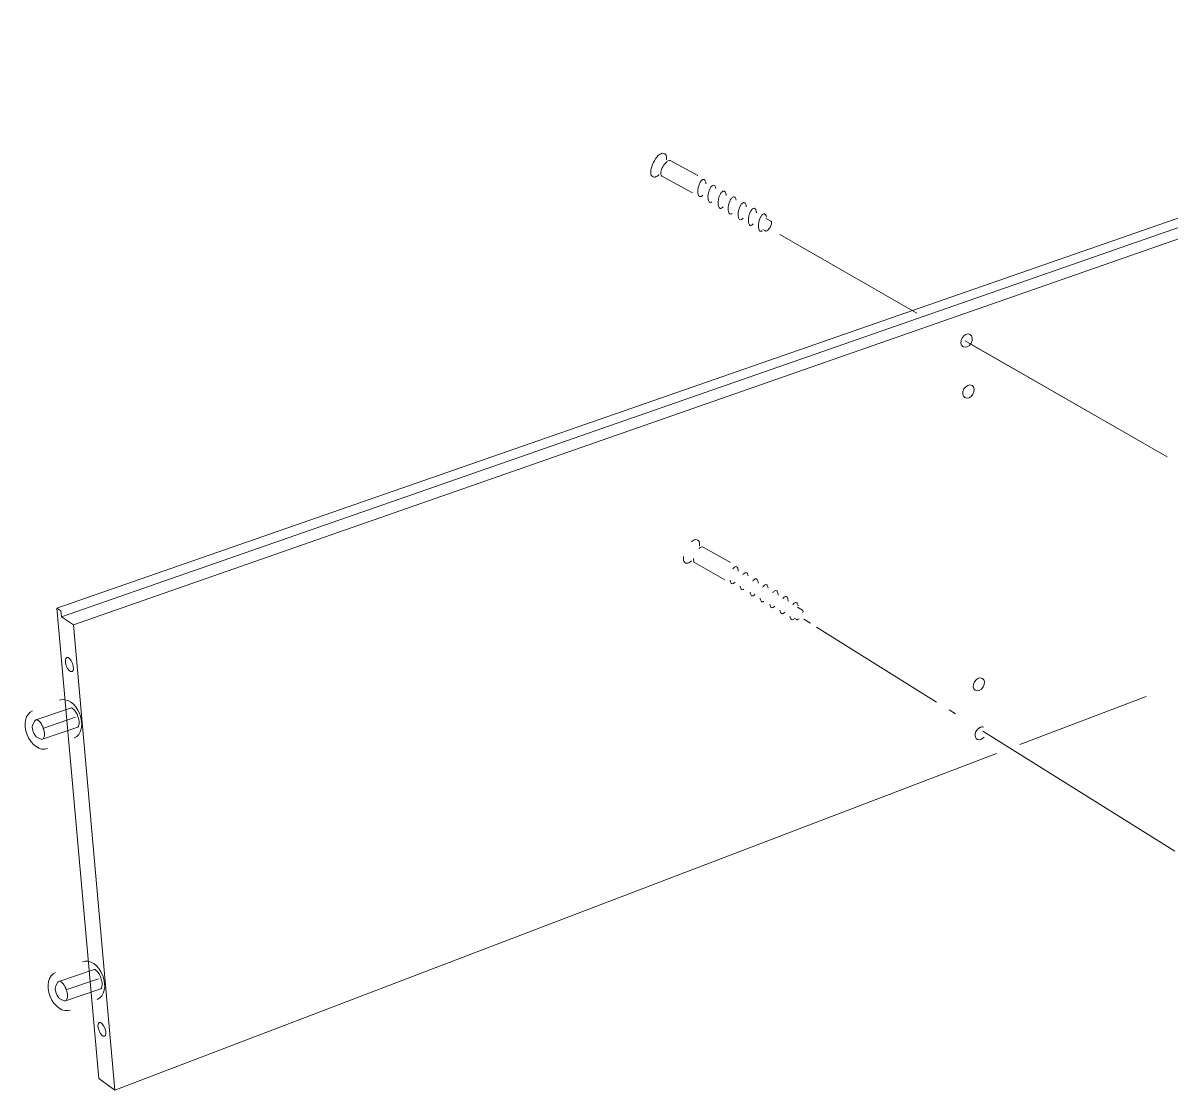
# Model space of a CAD drawing. Header units: metres. Extents: x -0.7 to 7.4, y 0 to 11.2.
# Drawn here: x 0.5263 to 0.579, y 0.7436 to 0.7925 of the extents above; entities that cross this region are included whole.
import ezdxf

# ---------------------------------------------------------------- set-up
doc = ezdxf.new("R2010")
doc.units = ezdxf.units.M
doc.header["$MEASUREMENT"] = 0
doc.layers.add('PDF6_Geometry_Num_Penna__1', color=255, linetype='Continuous', lineweight=18)
doc.layers.add('PDF6_Geometry_Num_Penna__7', color=7, linetype='Continuous', lineweight=18)

msp = doc.modelspace()

# ---------------------------------------------------------------- linework, layer by layer
at = {"layer": 'PDF6_Geometry_Num_Penna__1', "color": 255, "linetype": 'Continuous', "lineweight": 18, "flags": 128}
msp.add_lwpolyline([(0.5773319983211128, 0.7734437331023308), (0.5698192427655573, 0.7777550303245531)], dxfattribs=at)
at = {"layer": 'PDF6_Geometry_Num_Penna__7', "color": 7, "linetype": 'Continuous', "lineweight": 18, "flags": 128}
for points in [[(0.5278154744322239, 0.7656726383801086), (0.6050491133211129, 0.7925232606023308), (0.6052480799877795, 0.7924251883801087)], [(0.5280239308211129, 0.7652779858801086), (0.6052455752655573, 0.792177644213442)], [(0.6058457560988906, 0.7918816989356642), (0.5285778977655573, 0.7649026656023308), (0.5280240366544462, 0.7652780211578863), (0.5279993422100017, 0.7655471906023308)], [(0.5572338602655573, 0.7855236203245531), (0.5559702102655573, 0.7862062453245531)], [(0.5569931952655574, 0.7847300467134419), (0.555583848043335, 0.7854909883801087)], [(0.5603635283211128, 0.783553215324553), (0.5605871894322239, 0.7834216292134419)], [(0.5602150441544462, 0.7830434867134419), (0.5603261691544462, 0.7829782228245531)], [(0.5672811124877795, 0.7792116850467753), (0.5609991985988906, 0.7828163683801086)], [(0.5787829027655573, 0.7726110717134419), (0.5694984972100017, 0.7779390744912197)], [(0.5584718280433351, 0.7669755878245531), (0.5570797669322239, 0.767767926713442)], [(0.5618153147100017, 0.765724496713442), (0.5620358008211128, 0.765587971713442)], [(0.5709420638766683, 0.7589991411578864), (0.5304731610988906, 0.7435626439356641), (0.5297471444322239, 0.744094632824553), (0.5278153333211129, 0.7656726383801086)], [(0.5278154744322239, 0.7656726383801086), (0.5279992716544462, 0.7655474022689975)], [(0.5616554358211129, 0.765218401713442), (0.5617655024877795, 0.7651503156023308)], [(0.5623992324877795, 0.764981370324553), (0.562100076932224, 0.7651683425467752)], [(0.5304730199877795, 0.7435627144912197), (0.5285778977655573, 0.7649025950467753)], [(0.5681904677655573, 0.7613649042134419), (0.5626888983211128, 0.7648006069912198)], [(0.5778187963766683, 0.7616222203245531), (0.5720219519322239, 0.7594113619912197)], [(0.5285149974877795, 0.7610886086578863), (0.528626828043335, 0.7609926531023308)], [(0.5690687785988906, 0.7608164406023308), (0.568769623043335, 0.7610030600467752)], [(0.5271643524877795, 0.7601567108801085), (0.5286696552655573, 0.7606678858801086)], [(0.5271569441544461, 0.7596562956023308), (0.5287811330433351, 0.7602076872689975)], [(0.5703526074877795, 0.7602142136578863), (0.5703120380433351, 0.7602226803245531), (0.5702778185988906, 0.7602251497689975), (0.570240776932224, 0.7602180942134419), (0.5702062047100017, 0.7602082164356642)], [(0.5791363860988906, 0.7545284589356642), (0.5703225860988906, 0.7600332033801086)], [(0.5295702616544462, 0.7490893311578865), (0.5296820922100017, 0.7489933756023308)], [(0.5282195813766684, 0.7481574333801086), (0.5297248841544462, 0.7486686083801086)], [(0.528212173043335, 0.7476570181023308), (0.5298363619322239, 0.7482084097689976)]]:
    msp.add_lwpolyline(points, dxfattribs=at)
for points in [[(0.5557944916544462, 0.7862475908801086, 0.1178158112520392), (0.5557762177655573, 0.7864539658801086, 0.1969671720688616), (0.5557217841544461, 0.7865163369912197), (0.5556794508211128, 0.7865375036578863), (0.5555965480433345, 0.7865438536578883, 0.11303594787077), (0.5554201591544461, 0.7864351981023308, 0.1615195439565607), (0.555076165543335, 0.7857475636578863, 0.1154474479333566), (0.5550948627655573, 0.7855415414356642), (0.5551491905433351, 0.7854787469912198), (0.5551915944322239, 0.7854572981023309, 0.1980419368521514), (0.5552746030433351, 0.7854516183801087, 0.1134535075214783), (0.5554509919322237, 0.7855602739356645)], [(0.5559136952655572, 0.786211960324553, 0.1166294102588334), (0.5557903641544462, 0.7861411578245531, 0.07906555219634735), (0.5556270280433351, 0.7859298439356642, 0.08025144010775477), (0.555539715543335, 0.7856774314356642, 0.1190377814135175), (0.5555478294322217, 0.7855352619912191)], [(0.5574526177655572, 0.7853341433801087, 0.1183980526150494), (0.5573534872099956, 0.7852321906023345, 0.007580107875447138), (0.5573445619322239, 0.7852166683801086, 0.1564131963280921), (0.5572404924877775, 0.7847174878245528, 0.1128803678758065), (0.5572873060988867, 0.7845830442134395)], [(0.5576058997100016, 0.7851386339356641, 0.006147875571410101), (0.5576023719322234, 0.7851774394912197, 0.1164822587581942), (0.5575557347100057, 0.7853118125467778, 0.124786683385885), (0.557529170543319, 0.7853362600467456)], [(0.5578091349877795, 0.7849528964356641, 0.1574291016083743), (0.5577050655433365, 0.7844537158801087, 0.1180471723264658), (0.5577522319322297, 0.7843193428245568)], [(0.5579937435988905, 0.7850727350467753, 0.285478435445249), (0.5579168380433435, 0.7850702656023182, 0.1172779888090054), (0.5578178838766662, 0.7849688067134433)], [(0.5582725085988907, 0.7846828450467752, 0.1563294651832239), (0.5581686860988907, 0.7841836644912197, 0.1172788138518441), (0.5582157113766684, 0.7840494678245531, 0.4092953611844221), (0.5583260747632162, 0.7840254550231333, 0.08109496973175467), (0.5583929469322286, 0.7840930358801048)], [(0.5585303891544461, 0.7846437572689975, 0.1161447874146926), (0.5584838224877825, 0.784777812824555, 0.4144336233065408), (0.5583831160994809, 0.7848003394028268, 0.1181847035478743), (0.5582817513766634, 0.7846980144912228)], [(0.5573135174877795, 0.7845584203245531, 0.2739547320314721), (0.5573907758211023, 0.7845605369912365, 0.07733764168057893), (0.5574648591544447, 0.7846268592134431)], [(0.5587370816544461, 0.7844192847689976, 0.1567314229670645), (0.5586333649877807, 0.7839197514356643, 0.115949130990614), (0.5586805313766717, 0.7837856958801107)], [(0.5589935863766684, 0.7843927558801086, 0.1018636837034556), (0.5589484308211146, 0.7845144642134431, 0.4157135534017903), (0.5588455386389004, 0.7845362618134601, 0.1161744441751338), (0.5587463244322273, 0.7844351597689955)], [(0.5591968216544462, 0.7841588289356641, 0.1564979250896171), (0.5590929991544461, 0.783659119213442, 0.1137630345810794), (0.559139848043335, 0.7835249578245531, 0.4059995590675999), (0.5592416160778999, 0.7835021968261908, 0.07911235934980003), (0.5593172952655601, 0.7835687022689953)], [(0.5594549138766683, 0.7841193883801086, 0.1163893730459674), (0.5594079944322221, 0.7842537967134408, 0.4165909550889075), (0.5593133037593324, 0.7842747484550251, 0.1157669711082341), (0.5592058880433441, 0.7841742100467698)], [(0.5596613947100018, 0.7838949158801086, 0.1574512364746496), (0.5595576780433391, 0.7833957353245535, 0.1170025428861209), (0.5596044916544419, 0.7832615386578836)], [(0.5599191341544462, 0.7838560397689974, 0.116144787391953), (0.5598725674877805, 0.7839900953245537, 0.4125044342375123), (0.5597705339908906, 0.7840123329368706, 0.1155583597256474), (0.5596704610988935, 0.7839104733801069)], [(0.5601259677655572, 0.7836313908801086, 0.1563072972158355), (0.5600219688766683, 0.7831320339356642, 0.1159491310346842), (0.560069346932224, 0.7829978372689975, 0.4148552623459672), (0.5601733465745767, 0.78297487010309)], [(0.5603368583211128, 0.7837266761578864, 0.4143176899817893), (0.5602314286178978, 0.7837491530428914, 0.1174767296668906), (0.5601350694322267, 0.783647265880107)], [(0.5596307030433351, 0.7832372322689974, 0.2820859903925918), (0.5597076085988902, 0.7832393489356647, 0.08307810367319313), (0.5597818683211128, 0.7833054947689975)], [(0.5603625052655573, 0.7829730369912197, 0.1183402321756671), (0.560441915543335, 0.7830152644912197, 0.163239145521366), (0.5606108960988906, 0.7833030958801086, 0.1205906777555873), (0.5606087794322332, 0.7833930542134444)], [(0.5569370330433351, 0.7687153467134419, -0.1134757655807164), (0.5571158913766684, 0.7688197689356642), (0.5571987941544462, 0.7688120078245531), (0.557240421932224, 0.7687901356023308, -0.195085123842324), (0.557293444432224, 0.7687262122689975, -0.1177370236431763), (0.5573070616544461, 0.7685193081023308)], [(0.5587300613766684, 0.767763622824553), (0.5574819335988906, 0.7684741172689975, 0.1967310214012719), (0.5574254538766658, 0.7684812433801186, 0.1159276464311558), (0.5573004999877788, 0.7684133336578873)], [(0.5565779052655573, 0.7680354381023309, 0.1152841847122777), (0.5565920163766684, 0.7678290631023309), (0.5566449330433351, 0.767765210324553), (0.5566869135988906, 0.7677426325467753, 0.2017373451044589), (0.5567693224877784, 0.7677354006023345, 0.114650991683117), (0.5569481102655577, 0.7678399992134415)], [(0.559093493043335, 0.7673705578245531, 0.01307214698832473), (0.5590906708211133, 0.7674093633801087, 0.1172493176558521), (0.5590469969322228, 0.7675445831023302, 0.4163794775141025), (0.5589449208650067, 0.7675692805611314, 0.1169266956409918), (0.5588429149877808, 0.767469511991219)], [(0.5594796083211129, 0.7672960511578863, 0.2799484041082543), (0.5594030555433288, 0.7672956983801188, 0.115984133038739), (0.5593018083211154, 0.7671961444912181)], [(0.5587885166544462, 0.7667968706023308, 0.2705028691911487), (0.5588657749877791, 0.766797576157887, 0.07753199654577211), (0.5589410930433338, 0.7668623814356651)], [(0.5600093747100018, 0.7668162381023308, 0.007154690288897425), (0.5600069052655584, 0.7668553964356642, 0.1166761429232322), (0.5599630549877807, 0.7669904397689982, 0.4169639133515396), (0.5598700740881875, 0.7670141672897036, 0.1166992947177194), (0.5597591141544448, 0.7669151569912205)], [(0.560464316932224, 0.7665941997689976, 0.1032508544098142), (0.5604216308211137, 0.766716613657887, 0.1249762627676155), (0.5603960191544455, 0.7667417314356629)], [(0.5592468808211127, 0.766523326713442, 0.2773815074701901), (0.5593241391544455, 0.766523679491221, 0.008654134199261126), (0.5593451647100016, 0.7665376847689978)], [(0.5596349010988906, 0.7664033469912198, 0.1188920756917377), (0.5596789983211128, 0.7662681272689975, 0.412180229786115), (0.5597879102896253, 0.7662424371798393)], [(0.5608500794322239, 0.7664711156023308, 0.2774083134099889), (0.5607728210988897, 0.7664707628245545, 0.1160074767826455), (0.5606717502655564, 0.7663712089356647)], [(0.560093618043335, 0.7661292739356643, 0.1163080729797507), (0.5601377152655573, 0.765993877824553, 0.4070408517535734), (0.5602551438819011, 0.7659683444413277)], [(0.5613775880433352, 0.7660367756023309, 0.117630999967478), (0.5613341963766691, 0.7661722422689979, 0.4104432498381135), (0.5612301007760802, 0.7661966358113443, 0.1184340661122326), (0.5611304672100019, 0.7660969594912196)], [(0.5617923841544461, 0.7658984514356642, 0.4165916302338628), (0.5616913906742043, 0.7659221483790264, 0.1164418085584375), (0.5615890077655527, 0.7658236272690003)], [(0.5610753633211129, 0.7654248825467752, 0.2808219177441604), (0.5611526216544466, 0.7654248825467745, 0.08329566843770635), (0.5612281513766694, 0.7654898289356634)], [(0.5284786613766684, 0.7610996506023309), (0.5268541197100017, 0.760547976713442, 0.1876334982199357), (0.5268066710988906, 0.7605080069912197), (0.5267125499877795, 0.7603399789356642, 0.1162258239045249), (0.5266858447100017, 0.760224902824553, 0.1610199513419934), (0.526827096932224, 0.759809930324553, 0.1147319884615858), (0.5269209710988906, 0.7597334481023309), (0.5270947847100017, 0.7596588708801086, 0.4061221051758731), (0.5272065799877795, 0.7597000400467753, 0.1146086981553927), (0.5272437627655572, 0.7598607656023308, 0.07851204038206407), (0.5271922572100017, 0.7601655656023307, 0.08124013194663778), (0.5270468774877795, 0.7604383333801086, 0.1115014406942836), (0.5269202302655579, 0.7605445194912208)], [(0.5288033580433351, 0.760238872824553), (0.5288336969322239, 0.7603831589356642, 0.07746873381844484), (0.5288331324877803, 0.7604912853245532, 0.04182757976755973), (0.5287807802655569, 0.7607048217134418, 0.04257243398735162), (0.5286922330433352, 0.7609062578245532)], [(0.5295338902655573, 0.749100196713442), (0.5279093838766683, 0.748548522824553, 0.1909031545762229), (0.5278619352655572, 0.7485087294912197), (0.5277677788766685, 0.7483407014356642, 0.1157151141256114), (0.5277410735988907, 0.7482256253245531, 0.1610199513414442), (0.5278823258211128, 0.7478108644912197, 0.1162458794027937), (0.5279761999877796, 0.7477343822689975), (0.5281500135988906, 0.7476594522689974, 0.3979675127876766), (0.5282618088766684, 0.7477007625467753, 0.1146086981438646), (0.5282989916544462, 0.7478614881023309, 0.07851204038325371), (0.5282474860988906, 0.7481662881023309, 0.08124013194549766), (0.5281021063766684, 0.7484390558801086, 0.1141181364369415), (0.5279754591544465, 0.7485448892134428)], [(0.529858586932224, 0.7482395953245531), (0.5298889258211128, 0.7483838814356641, 0.0771961028507558), (0.5298883613766675, 0.7484923606023307, 0.04182757976909508), (0.5298360091544461, 0.7487057206023308, 0.04257243398879122), (0.5297474619322241, 0.7489071567134421)]]:
    msp.add_lwpolyline(points, format="xyb", dxfattribs=at)
at = {"layer": 'PDF6_Geometry_Num_Penna__7', "color": 7, "linetype": 'Continuous', "lineweight": 18}
for centre, radius, start, end in [((0.5577613744954775, 0.7848826268338991), 0.0003069345694863834, 8.23293628661371, 32.58682937356758), ((0.5578150541916754, 0.7843611422493145), 7.58245406432545e-05, 240.6715426690998, 301.9442485387914), ((0.5587429044638704, 0.783825005841258), 7.360925961918952e-05, 240.0705185546206, 303.0825815608268), ((0.5573367880475661, 0.7678948784423056), 0.0003030852131725714, 168.5577037802313, 195.7055227075346), ((0.5592492267215312, 0.7671125624891512), 0.0003008359627064694, 6.864609908933737, 31.68597524018809), ((0.5590326125285439, 0.7669849520204055), 0.0003151293382709364, 184.9671443174918, 211.0951519537679), ((0.5604775310537896, 0.7664788189677699), 0.0003065887078468332, 121.1118232103491, 147.8812470022487), ((0.5594780499692715, 0.7667069694024934), 0.0003015736920123357, 184.4456010067313, 211.7047358655351), ((0.5606129971847623, 0.7662856659095079), 0.0003074075070012006, 4.632951307738652, 31.42934496309737), ((0.5596342852071493, 0.7669403507150394), 0.00114430376497987, 301.9531263747045, 303.2320365713087), ((0.5608583025012296, 0.7658853989211943), 0.0003121245580450793, 184.9147577215656, 211.235579151691), ((0.5605343307800328, 0.765961870677686), 0.0003079148471627491, 301.2526838148785, 319.8174807755356), ((0.5613138831018248, 0.7656102710199503), 0.0003088783389810779, 184.6979316604877, 211.3643646093501), ((0.5617726814962315, 0.7653372718833289), 0.0003094158792822377, 184.9220933110684, 211.4984279770943), ((0.5617527897774095, 0.7653421463008497), 0.0002035281541276079, 283.8019301110159, 309.328172242896), ((0.5618731820965169, 0.7655138531023455), 0.0001892093958473229, 346.247891745963, 13.75210824534489), ((0.5615724088860504, 0.765216328557221), 7.597029399442068e-05, 239.8543857621918, 300.6712599032508)]:
    msp.add_arc(centre, radius, start, end, dxfattribs=at)
for centre, major_axis, ratio in [((0.5695726916550716, 0.7779510528880977), (0.000162210811510799, 0.0002823638385212046), 0.7354107552988723), ((0.5696558254646071, 0.7756118123946454), (0.0001644237939972815, 0.0002807349965646688), 0.7309722721132642), ((0.5283918148272919, 0.763085859943786), (-0.0001191129307002159, 0.0003267239680495582), 0.4390284660038625), ((0.5701359500784311, 0.7621764952951), (0.0001676895593958339, 0.0002740415550952501), 0.7134191962181851), ((0.5298849138113236, 0.7463435929573431), (-0.0001234080580805319, 0.0003169876914641545), 0.4292928473177213)]:
    msp.add_ellipse(centre, major_axis=major_axis, ratio=ratio, dxfattribs=at)
msp.add_ellipse((0.5702171517501538, 0.7599288998383262), major_axis=(0.0001725916498722669, 0.0002702507147787081), ratio=0.7129955656078376, start_param=0.77222353672705, end_param=4.531664607783301, dxfattribs=at)
for points in [[(0.5559701749877795, 0.7862062806023309), (0.5559528888766684, 0.7862151000467753), (0.5559324277655573, 0.7862179222689976), (0.5559137305433351, 0.7862119250467755)], [(0.5554477463766684, 0.7855572047689975), (0.5554496461431422, 0.7855572047689975), (0.5554511382768615, 0.7855589686578865), (0.5554530380433351, 0.7855589686578865)], [(0.555547970543335, 0.7855353325467752), (0.5555536149877796, 0.7855162825467754), (0.5555666677655571, 0.7855007603245533), (0.5555839538766681, 0.7854908825467755)], [(0.5575291705433351, 0.7853362600467753), (0.5575051816544463, 0.7853496656023308), (0.557475548321113, 0.785349312824553), (0.5574526177655575, 0.7853341433801087)], [(0.5578179544322239, 0.7849687714356641), (0.5578242651129603, 0.7849687714356641), (0.5578032954765008, 0.784952896435664), (0.5578091349877797, 0.784952896435664)], [(0.5580198491544461, 0.7850480406023308), (0.5580131463766684, 0.7850582711578864), (0.5580046797100018, 0.785066737824553), (0.5579937435988908, 0.7850727350467751)], [(0.5582816808211128, 0.7846980144912197), (0.5582875522134909, 0.7846980144912197), (0.5582663375081354, 0.7846828450467754), (0.5582725085988907, 0.7846828450467754)], [(0.5572874119322239, 0.7845831147689974), (0.5572993491732688, 0.7845831147689974), (0.5573029341544463, 0.7845644175467754), (0.5573135174877795, 0.7845584203245535)], [(0.5577521613766684, 0.7843193781023308), (0.5577588641544461, 0.7843091475467753), (0.5577673308211127, 0.7843006808801085), (0.557777914154446, 0.784295036435664)], [(0.5578551724877795, 0.7842968356023308), (0.5578632940421296, 0.7842968356023308), (0.557867446530882, 0.7843116522689976), (0.5578759863766679, 0.7843116522689976)], [(0.5585338463766685, 0.7846048106023308), (0.5585327880433351, 0.7846178633801086), (0.5585320824877795, 0.7846309161578863), (0.5585303185988906, 0.7846436161578859)], [(0.5587462538766683, 0.7844351597689976), (0.558752564557405, 0.7844351597689976), (0.5587310844322241, 0.7844192847689974), (0.5587370816544464, 0.7844192847689974)], [(0.5592059938766684, 0.7841743511578864), (0.5592123045574047, 0.7841743511578864), (0.559190824432224, 0.784158828935664), (0.5591968216544463, 0.784158828935664)], [(0.5586804255433351, 0.7837855547689976), (0.5586920725538931, 0.7837855547689976), (0.5586955949877794, 0.7837672103245532), (0.5587061783211127, 0.7837612131023307)], [(0.5587831191544461, 0.7837633650467754), (0.5587916517105632, 0.7837633650467754), (0.558795673417984, 0.7837774761578864), (0.5588042858211127, 0.7837774761578864)], [(0.5594583358211128, 0.7840804769912197), (0.5594572774877794, 0.7840935297689975), (0.5594565719322241, 0.7841062297689976), (0.5594548080433351, 0.7841192825467753)], [(0.559670566932224, 0.7839104381023309), (0.559676438324602, 0.7839104381023309), (0.5596552236192464, 0.7838949158801086), (0.5596613947100018, 0.7838949158801086)], [(0.5599227324877795, 0.7838172694912197), (0.5599216741544462, 0.7838303222689975), (0.5599209685988905, 0.7838430222689975), (0.5599192047100016, 0.783856075046775)], [(0.5601351399877795, 0.7836472658801086), (0.5601413110785349, 0.7836472658801086), (0.560119657084821, 0.7836313908801086), (0.5601259677655575, 0.7836313908801086)], [(0.5603854005433351, 0.7836147044912196), (0.5603786977655573, 0.7836577433801087), (0.5603607060988907, 0.7836894933801086), (0.5603367172100016, 0.7837265350467756)], [(0.5596045974877795, 0.7832615739356641), (0.5596113002655573, 0.7832513433801085), (0.5596201197100017, 0.7832428767134418), (0.5596307030433352, 0.7832372322689977)], [(0.5606088147100017, 0.7833930189356642), (0.5606059924877795, 0.7834050133801085), (0.5605978785988908, 0.783415596713442), (0.5605869424877797, 0.7834219467134421)], [(0.5601720052655572, 0.7829754711578863), (0.5601804203282024, 0.7829754711578863), (0.5601846320864379, 0.7829899350467753), (0.5601931719322237, 0.7829899350467753)], [(0.560326345543335, 0.7829782228245531), (0.5603372816544463, 0.782971872824553), (0.5603499816544463, 0.7829701089356641), (0.5603626816544461, 0.7829729311578862)], [(0.556945146932224, 0.7678368594912197), (0.5569470466986975, 0.7678368594912197), (0.5569485388324169, 0.7678386233801086), (0.5569504385988907, 0.7678386233801086)], [(0.5570448772100017, 0.7678127294912197), (0.5570498160988906, 0.7677936794912196), (0.5570625160988906, 0.7677778044912197), (0.5570798022100016, 0.7677679267134421)], [(0.5595053610988906, 0.7672706511578864), (0.5594990110988907, 0.7672812344912197), (0.5594905444322239, 0.7672900539356644), (0.5594796083211128, 0.7672960511578866)], [(0.5587627638766683, 0.7668222706023309), (0.5587691138766684, 0.7668120400467753), (0.5587779333211127, 0.7668035733801086), (0.558788516654446, 0.7667968706023306)], [(0.5603960191544461, 0.7667417314356643), (0.560372383043335, 0.7667561953245531), (0.5603427497100018, 0.7667554897689973), (0.5603191135988908, 0.7667413786578865)], [(0.5592214808211128, 0.7665483739356642), (0.5592278308211128, 0.7665381433801086), (0.5592362974877795, 0.7665293239356641), (0.5592468808211132, 0.766523326713442)], [(0.5597816566544461, 0.7662433269912197), (0.5598102316544462, 0.7662599075467753), (0.5598352788766684, 0.7662824853245531), (0.5598571510988906, 0.7663078853245532)], [(0.5608754794322239, 0.7664460683801086), (0.5608694822100017, 0.7664562989356642), (0.5608606627655572, 0.7664647656023309), (0.5608500794322241, 0.766471115602331)], [(0.560921975543335, 0.766271549213442), (0.5609212699877795, 0.7662849547689975), (0.5609209172100018, 0.7662976547689975), (0.5609195060988909, 0.7663103547689976)], [(0.5605912463766685, 0.7657234383801086), (0.5605979491544462, 0.765713207824553), (0.5606067685988905, 0.7657040356023308), (0.560616999154446, 0.7656983911578864)], [(0.5606169991544462, 0.7656983911578864), (0.5606406352655573, 0.7656839272689975), (0.5606699158211127, 0.7656842800467752), (0.560694257487779, 0.765698743935664)], [(0.5613803749877795, 0.7659981817134419), (0.561379669432224, 0.7660112344912197), (0.5613793166544461, 0.7660239344912197), (0.5613775527655571, 0.7660366344912198)], [(0.5618385627655572, 0.7657852803245531), (0.5618325655433349, 0.765828319213442), (0.5618152794322239, 0.7658607747689974), (0.5617923488766684, 0.7658985219912194)], [(0.5610499633211129, 0.7654495769912197), (0.5610563133211128, 0.7654393464356641), (0.5610651327655575, 0.7654305269912196), (0.5610753633211133, 0.7654248825467753)], [(0.5615088566544462, 0.7651756803245531), (0.5615205994392022, 0.7651756803245531), (0.561523320543335, 0.765156983102331), (0.561534256654446, 0.765150633102331)], [(0.5616110210988906, 0.7651508800467752), (0.5616194361615355, 0.7651508800467752), (0.5616239281402059, 0.7651649911578865), (0.5616325405433346, 0.7651649911578865)], [(0.5620569674877794, 0.7655589381023309), (0.5620541452655573, 0.7655705797689975), (0.5620467369322238, 0.7655815158801087), (0.5620358008211129, 0.7655878658801087)], [(0.5617653613766684, 0.7651503508801086), (0.5617762974877795, 0.7651436481023309), (0.5617889974877794, 0.765141884213442), (0.5618013447100014, 0.765144353657886)], [(0.5288650235988905, 0.7608210972689975), (0.5286759347100016, 0.761298052824553), (0.528256481932224, 0.761578863935664), (0.5279283985988906, 0.761448688935664)], [(0.5266986152655573, 0.7609604444912197), (0.5263708847100017, 0.7608299167134419), (0.5262583485988908, 0.7603381444912196), (0.5264474374877798, 0.7598611889356641)], [(0.528517608043335, 0.7610859981023308), (0.5285038497100019, 0.7610986981023309), (0.5284897385988908, 0.761103284213442), (0.5284788024877798, 0.7610997564356644)], [(0.5286285213766684, 0.7609909244912196), (0.5286293102117604, 0.7609909244912196), (0.5286259686526873, 0.7609923356023308), (0.5286267574877794, 0.7609923356023308)], [(0.5286922683211128, 0.7609063636578864), (0.5286735710988907, 0.7609398775467753), (0.5286516988766685, 0.7609691581023309), (0.5286284155433354, 0.7609910303245533)], [(0.5269200891544462, 0.7605444489356641), (0.5268992752655572, 0.7605536211578864), (0.526875991932224, 0.7605553850467752), (0.5268541197100022, 0.7605479767134419)], [(0.5286141985988906, 0.7597218417134419), (0.5289422819322239, 0.7598516639356642), (0.5290544652655573, 0.760344141713442), (0.5288650235988904, 0.7608210972689974)], [(0.5287813094322239, 0.7602078636578864), (0.5287929510988907, 0.760211744213442), (0.5288010649877796, 0.7602247969912197), (0.5288038872100019, 0.7602427886578864)], [(0.5288336969322239, 0.7603830531023309), (0.5288347552655572, 0.7603830531023309), (0.5288329341287161, 0.760385875324553), (0.5288340497100016, 0.760385875324553)], [(0.5264474374877796, 0.7598611889356642), (0.5266368791544461, 0.7593842333801086), (0.5270566847100017, 0.7591030694912199), (0.5273844152655573, 0.7592332444912195)], [(0.5299202524877795, 0.7488219961578864), (0.5297311635988906, 0.749298951713442), (0.5293117108211127, 0.7495794100467752), (0.5289836274877793, 0.7494495878245531)], [(0.5277538441544462, 0.7489613433801086), (0.5274261135988907, 0.748830815602331), (0.5273135774877796, 0.748338690602331), (0.5275026663766686, 0.7478617350467757)], [(0.529572836932224, 0.7490868969912198), (0.5295590785988906, 0.7490995969912198), (0.5295449674877796, 0.749104183102331), (0.5295340313766687, 0.7491003025467755)], [(0.5296694274877796, 0.7477223878245531), (0.5299975108211128, 0.7478522100467753), (0.5301096941544461, 0.7483446878245532), (0.5299202524877793, 0.7488219961578866)], [(0.5296837502655573, 0.7489916469912197), (0.5296845391006494, 0.7489916469912197), (0.5296811975415767, 0.748993058102331), (0.5296819863766686, 0.748993058102331)], [(0.5297474972100017, 0.7489070861578864), (0.5297287999877796, 0.7489406000467753), (0.5297069277655574, 0.7489698806023308), (0.5296836444322244, 0.7489917528245533)], [(0.5279753533211129, 0.7485449950467753), (0.5279545394322239, 0.7485541672689976), (0.5279312560988907, 0.7485559311578864), (0.5279093838766682, 0.7485485228245529)], [(0.5298889258211128, 0.7483837756023308), (0.5298899841544462, 0.7483837756023308), (0.5298881630176051, 0.7483865978245529), (0.5298892785988906, 0.7483865978245529)], [(0.5275026663766684, 0.7478617350467753), (0.527692108043335, 0.7473851322689976), (0.5281119135988905, 0.7471039683801086), (0.5284396441544461, 0.7472341433801087)], [(0.5298365383211128, 0.7482085861578864), (0.5298481799877796, 0.7482124667134421), (0.5298562938766684, 0.7482255194912197), (0.529859116098891, 0.7482431583801082)]]:
    msp.add_open_spline(points, degree=3, dxfattribs=at)

doc.saveas('drawing.dxf')
